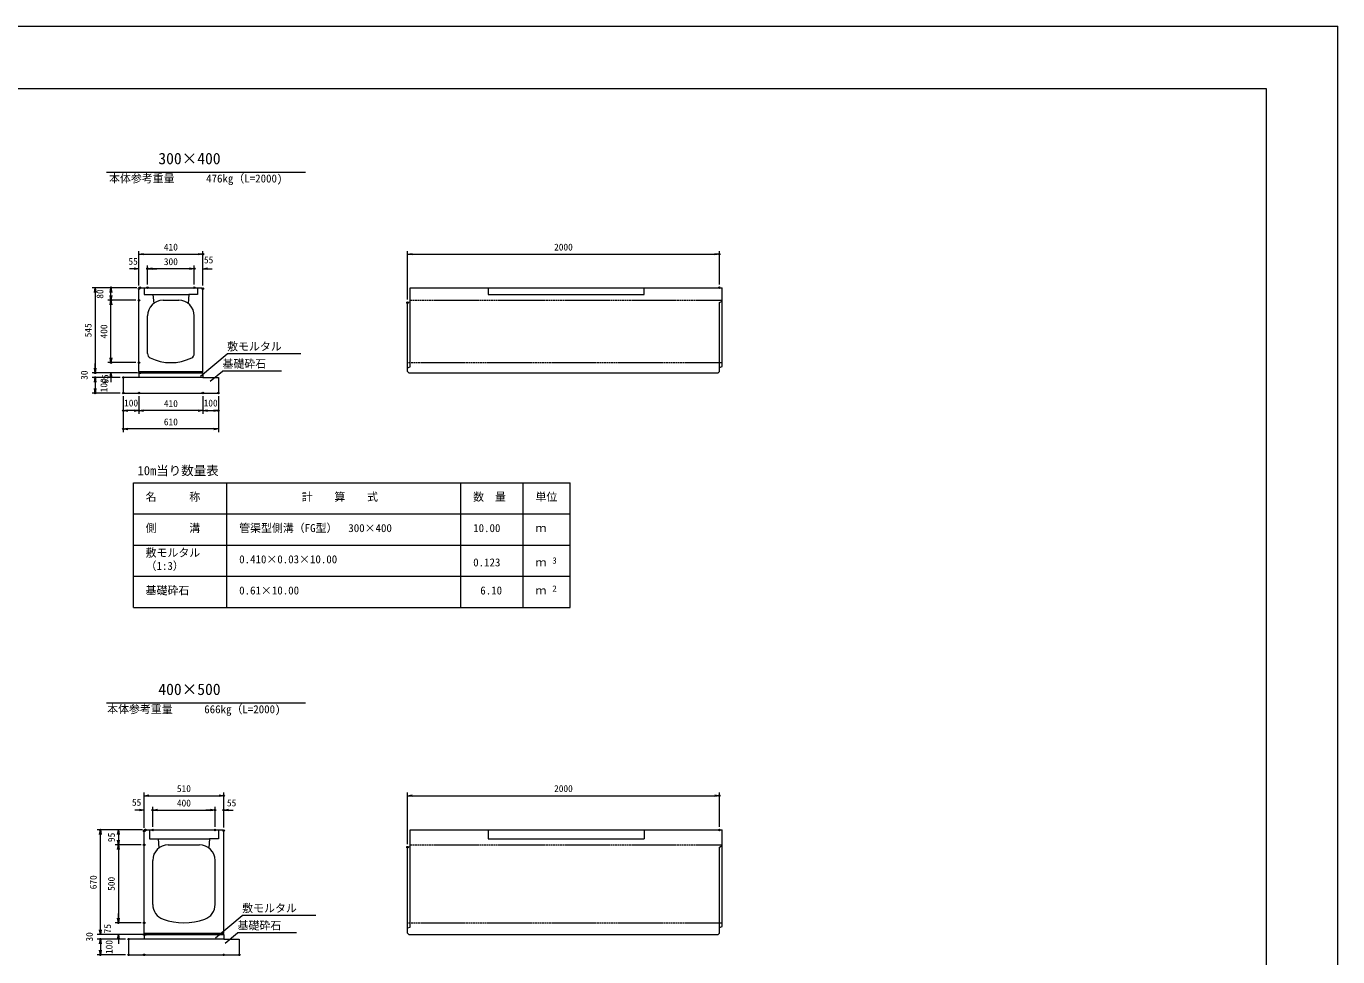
# Model space of a CAD drawing. Units: millimetres, scale not verified. Extents: x 0 to 84100, y 0 to 59400.
# Drawn here: x 42050 to 84100, y 29582 to 59400 of the extents above; entities that cross this region are included whole.
import ezdxf
from ezdxf.enums import TextEntityAlignment as Align

# ---------------------------------------------------------------- set-up
doc = ezdxf.new("R2010")
doc.units = ezdxf.units.MM
doc.header["$LTSCALE"] = 100
doc.header["$PDMODE"] = 32
doc.header["$PDSIZE"] = 50
doc.linetypes.add('USER1', pattern=[0.375, 0.25, -0.125])
for name, color, linetype, lineweight in [('D-MTR-FRAM（材料表図枠）', 2, 'Continuous', 18), ('D-STR-DIM（寸法）', 7, 'Continuous', 18), ('D-STR-HTXT（旗揚げ）', 7, 'Continuous', 18), ('D-STR-STRn（構造物）', 7, 'Continuous', 18), ('D-STR（構造物外形線）', 1, 'Continuous', 18), ('D-TTL(外枠）', 2, 'Continuous', 18), ('DEFPOINTS_2', 8, 'Continuous', 18)]:
    doc.layers.add(name, color=color, linetype=linetype, lineweight=lineweight)
for name, color, linetype in [('D-MTR-TXT(文字列）', 7, 'Continuous'), ('D-MTR（材料表タイトル）', 7, 'Continuous'), ('D-STR-TXT（文字）', 7, 'Continuous'), ('D-TTL-TXT（文字）', 7, 'Continuous')]:
    doc.layers.add(name, color=color, linetype=linetype)
doc.styles.add('ＭＳ ゴシック', font='')
doc.styles.get('ＭＳ ゴシック').set_extended_font_data('MS Gothic')

# ---------------------------------------------------------------- blocks, each defined once
blk = doc.blocks.new('-000-_OPEN')
at = {"color": 7, "linetype": 'Continuous', "lineweight": 18}
for p, q in [((-1, 0.1667), (0, 0)), ((0, 0), (-1, -0.1667)), ((0, 0), (-1, 0))]:
    blk.add_line(p, q, dxfattribs=at)

msp = doc.modelspace()

# ---------------------------------------------------------------- linework, layer by layer
at = {"layer": 'D-MTR-FRAM（材料表図枠）'}
for p, q in [((45485.6, 44773.7), (59485.6, 44773.7)), ((45485.6, 40773.7), (45485.6, 44773.7)), ((48485.6, 40773.7), (48485.6, 44773.7)), ((55985.6, 40773.7), (55985.6, 44773.7)), ((57985.6, 41573.7), (57985.6, 44773.7)), ((57985.6, 40773.7), (57985.6, 44773.7)), ((59485.6, 40773.7), (59485.6, 44773.7)), ((45485.6, 43773.7), (59485.6, 43773.7)), ((45485.6, 42773.7), (59485.6, 42773.7)), ((45485.6, 41773.7), (59485.6, 41773.7)), ((45485.6, 40773.7), (59485.6, 40773.7))]:
    msp.add_line(p, q, dxfattribs=at)
at = {"layer": 'D-STR-DIM（寸法）'}
for p, q in [((45662.7, 51089.7), (45662.7, 52197.5)), ((47712.7, 51089.7), (47712.7, 52197.5)), ((54274.8, 50644.7), (54274.8, 52197.5)), ((64274.8, 51119.7), (64274.8, 52197.5)), ((45662.7, 51089.7), (45662.7, 51730)), ((45812.7, 52097.5), (47562.7, 52097.5)), ((45937.7, 51119.7), (45937.7, 51730)), ((45937.7, 51119.7), (45937.7, 51730)), ((47437.7, 51119.7), (47437.7, 51730)), ((47437.7, 51119.7), (47437.7, 51730)), ((47712.7, 51089.7), (47712.7, 51730)), ((54424.8, 52097.5), (64124.8, 52097.5)), ((45512.7, 51630), (45362.7, 51630)), ((46087.7, 51630), (46237.7, 51630)), ((47287.7, 51630), (46087.7, 51630)), ((47287.7, 51630), (47137.7, 51630)), ((47862.7, 51630), (48012.7, 51630)), ((45592.7, 51019.7), (44159, 51019.7)), ((45592.7, 51019.7), (44665, 51019.7)), ((44259, 50869.7), (44259, 48444.7)), ((45562.7, 50619.7), (44665, 50619.7)), ((45562.7, 50619.7), (44665, 50619.7)), ((44765, 50769.7), (44765, 50869.7)), ((44765, 48769.7), (44765, 50469.7)), ((44765, 48769.7), (44765, 48919.7)), ((44259, 48444.7), (44259, 48594.7)), ((45562.7, 48619.7), (44665, 48619.7)), ((45562.7, 48619.7), (44665, 48619.7)), ((45562.7, 48294.7), (44159, 48294.7)), ((45607.7, 48294.7), (44159, 48294.7)), ((45062.7, 48144.7), (44159, 48144.7)), ((45062.7, 48144.7), (44159, 48144.7)), ((44259, 47994.7), (44259, 47844.7)), ((44259, 47994.7), (44259, 47794.7)), ((45607.7, 48294.7), (44665, 48294.7)), ((44765, 48144.7), (44765, 47994.7)), ((45062.7, 47644.7), (44159, 47644.7)), ((45162.7, 47544.7), (45162.7, 46983.5)), ((45162.7, 47544.7), (45162.7, 46396.9)), ((45662.7, 47544.7), (45662.7, 46983.5)), ((45662.7, 47544.7), (45662.7, 46983.5)), ((47712.7, 47544.7), (47712.7, 46983.5)), ((47712.7, 47544.7), (47712.7, 46983.5)), ((48212.7, 47546.3), (48212.7, 46396.9)), ((48212.7, 47544.7), (48212.7, 46983.5)), ((45512.7, 47083.5), (45312.7, 47083.5)), ((47562.7, 47083.5), (45812.7, 47083.5)), ((47862.7, 47083.5), (48062.7, 47083.5)), ((48062.7, 46496.9), (45312.7, 46496.9)), ((45830.9, 33714.7), (45830.9, 34844.2)), ((45980.9, 34744.2), (48230.9, 34744.2)), ((48380.9, 33722.7), (48380.9, 34844.2)), ((54274.8, 33194.7), (54274.8, 34844.2)), ((54424.8, 34744.2), (64124.8, 34744.2)), ((64274.8, 33744.7), (64274.8, 34844.2)), ((45680.9, 34281.7), (45530.9, 34281.7)), ((45830.9, 33714.7), (45830.9, 34381.7)), ((46105.9, 33744.7), (46105.9, 34381.7)), ((46105.9, 33744.7), (46105.9, 34381.7)), ((46255.9, 34281.7), (46405.9, 34281.7)), ((46255.9, 34281.7), (47955.9, 34281.7)), ((47955.9, 34281.7), (47805.9, 34281.7)), ((48105.9, 33744.7), (48105.9, 34381.7)), ((48105.9, 33744.7), (48105.9, 34381.7)), ((48380.9, 33722.7), (48380.9, 34381.7)), ((48530.9, 34281.7), (48680.9, 34281.7)), ((45775.9, 33644.7), (44327.2, 33644.7)), ((45760.9, 33644.7), (44906.1, 33644.7)), ((44427.2, 30444.7), (44427.2, 33494.7)), ((45006.1, 33494.7), (45006.1, 33319.7)), ((45730.9, 33169.7), (44906.1, 33169.7)), ((45730.9, 33169.7), (44906.1, 33169.7)), ((45006.1, 33019.7), (45006.1, 30819.7)), ((45006.1, 30819.7), (45006.1, 30969.7)), ((45730.9, 30294.7), (44327.2, 30294.7)), ((45775.9, 30294.7), (44327.2, 30294.7)), ((44427.2, 30444.7), (44427.2, 30594.7)), ((45730.9, 30669.7), (44906.1, 30669.7)), ((45730.9, 30669.7), (44906.1, 30669.7)), ((45775.9, 30294.7), (44906.1, 30294.7)), ((45230.9, 30144.7), (44327.2, 30144.7)), ((45230.9, 30144.7), (44327.2, 30144.7)), ((44427.2, 29994.7), (44427.2, 29844.7)), ((44427.2, 29994.7), (44427.2, 29794.7)), ((45006.1, 30144.7), (45006.1, 29994.7)), ((45230.9, 29644.7), (44327.2, 29644.7))]:
    msp.add_line(p, q, dxfattribs=at)
for p in [(47712.7, 52097.5), (64274.8, 52097.5), (45937.7, 51630), (45937.7, 51630), (47437.7, 51630), (44765, 51019.7), (45662.7, 50989.7), (45662.7, 50989.7), (45692.7, 51019.7), (45692.7, 51019.7), (45937.7, 51019.7), (45937.7, 51019.7), (47437.7, 51019.7), (47437.7, 51019.7), (47712.7, 50989.7), (47712.7, 50989.7), (64274.8, 51019.7), (44765, 50619.7), (45662.7, 50619.7), (45662.7, 50619.7), (54274.8, 50544.7), (44765, 48619.7), (45662.7, 48619.7), (45662.7, 48619.7), (44259, 48294.7), (44259, 48144.7), (45162.7, 48144.7), (45162.7, 48144.7), (45662.7, 48294.7), (45707.7, 48294.7), (45707.7, 48294.7), (44259, 47644.7), (45162.7, 47644.7), (45162.7, 47644.7), (45162.7, 47644.7), (45662.7, 47644.7), (45662.7, 47644.7), (47712.7, 47644.7), (47712.7, 47644.7), (48212.7, 47646.3), (48212.7, 47644.7), (45162.7, 47083.5), (45662.7, 47083.5), (48212.7, 47083.5), (45162.7, 46496.9), (48380.9, 34744.2), (64274.8, 34744.2), (46105.9, 34281.7), (48105.9, 34281.7), (48380.9, 34281.7), (44427.2, 33644.7), (45860.9, 33644.7), (45875.9, 33644.7), (46105.9, 33644.7), (46105.9, 33644.7), (48105.9, 33644.7), (48105.9, 33644.7), (48380.9, 33622.7), (48380.9, 33622.7), (64274.8, 33644.7), (45830.9, 33614.7), (45830.9, 33614.7), (45006.1, 33169.7), (45830.9, 33169.7), (45830.9, 33169.7), (54274.8, 33094.7), (45006.1, 30669.7), (45006.1, 30669.7), (45830.9, 30669.7), (45830.9, 30669.7), (45830.9, 30294.7), (45875.9, 30294.7), (45875.9, 30294.7), (44427.2, 30144.7), (45330.9, 30144.7), (45330.9, 30144.7), (44427.2, 29644.7), (45330.9, 29644.7), (45330.9, 29644.7), (45330.9, 29644.7), (45830.9, 29644.7), (45830.9, 29644.7), (48380.9, 29644.7), (48380.9, 29644.7), (48880.9, 29644.7), (48880.9, 29644.7)]:
    msp.add_point(p, dxfattribs=at)
at = {"layer": 'D-STR-HTXT（旗揚げ）'}
for p, q in [((44623.5, 54723), (51001.8, 54723)), ((47639.9, 48190.8), (48492.5, 48907.1)), ((50852.3, 48907.1), (48492.5, 48907.1)), ((47949.5, 48022.2), (48342.7, 48351.9)), ((50229.1, 48351.9), (48342.7, 48351.9)), ((44623.5, 37715.4), (51001.8, 37715.4)), ((44623.5, 37715.4), (51001.8, 37715.4)), ((48123.3, 30190.8), (48975.8, 30907.1)), ((51335.7, 30907.1), (48975.8, 30907.1)), ((48432.8, 30022.2), (48826.1, 30351.9)), ((50712.4, 30351.9), (48826.1, 30351.9))]:
    msp.add_line(p, q, dxfattribs=at)
at = {"layer": 'D-STR-STRn（構造物）'}
for p, q in [((45662.7, 48144.7), (45162.7, 48144.7)), ((45162.7, 48144.7), (45162.7, 47644.7)), ((45662.7, 48294.7), (45662.7, 48144.7)), ((47712.7, 48144.7), (45662.7, 48144.7)), ((47712.7, 48294.7), (47712.7, 48144.7)), ((47712.7, 48144.7), (48212.7, 48144.7)), ((48212.7, 48144.7), (48212.7, 47644.7)), ((45162.7, 47644.7), (48212.7, 47644.7)), ((45830.9, 30294.7), (45830.9, 30144.7)), ((48380.9, 30294.7), (48380.9, 30144.7)), ((45830.9, 30144.7), (45330.9, 30144.7)), ((45330.9, 30144.7), (45330.9, 29644.7)), ((48380.9, 30144.7), (45830.9, 30144.7)), ((48380.9, 30144.7), (48880.9, 30144.7)), ((48880.9, 30144.7), (48880.9, 29644.7)), ((45330.9, 29644.7), (48880.9, 29644.7))]:
    msp.add_line(p, q, dxfattribs=at)
at = {"layer": 'D-STR（構造物外形線）'}
for p, q in [((45662.7, 50989.7), (45692.7, 51019.7)), ((45662.7, 48339.7), (45662.7, 50989.7)), ((45692.7, 51019.7), (47682.7, 51019.7)), ((45832.7, 51019.7), (45832.7, 50799.7)), ((47542.7, 51019.7), (47542.7, 50799.7)), ((47682.7, 51019.7), (47712.7, 50989.7)), ((47712.7, 48339.7), (47712.7, 50989.7)), ((54364.8, 51019.7), (64364.8, 51019.7)), ((54364.8, 48484.7), (54364.8, 51019.7)), ((56864.8, 51019.7), (56864.8, 50799.7)), ((61864.8, 50799.7), (61864.8, 51019.7)), ((64364.8, 48499.7), (64364.8, 51019.7)), ((45832.7, 50799.7), (46112.7, 50799.7)), ((46112.7, 50799.7), (46137.7, 50519.7)), ((46112.7, 50799.7), (47262.7, 50799.7)), ((46437.7, 50619.7), (46937.7, 50619.7)), ((47262.7, 50799.7), (47237.7, 50519.7)), ((47542.7, 50799.7), (47262.7, 50799.7)), ((54274.8, 50544.7), (54364.8, 50569.7)), ((54274.8, 48339.7), (54274.8, 50544.7)), ((56864.8, 50799.7), (61864.8, 50799.7)), ((64274.8, 50544.7), (64364.8, 50594.7)), ((64274.8, 48339.7), (64274.8, 50544.7)), ((45937.7, 48910.3), (45937.7, 50119.7)), ((47437.7, 48910.3), (47437.7, 50119.7)), ((54274.8, 48454.7), (54364.8, 48484.7)), ((64274.8, 48469.7), (64364.8, 48499.7)), ((45662.7, 48339.7), (47712.7, 48339.7)), ((45662.7, 48339.7), (45707.7, 48294.7)), ((45662.7, 48294.7), (47712.7, 48294.7)), ((47667.7, 48294.7), (47712.7, 48339.7)), ((54274.8, 48339.7), (54319.8, 48294.7)), ((54319.8, 48294.7), (64229.8, 48294.7)), ((64229.8, 48294.7), (64274.8, 48339.7)), ((45830.9, 33614.7), (45860.9, 33644.7)), ((45860.9, 33644.7), (48350.9, 33644.7)), ((46000.9, 33644.7), (46000.9, 33364.7)), ((48210.9, 33644.7), (48210.9, 33364.7)), ((48350.9, 33644.7), (48380.9, 33614.7)), ((54364.8, 33644.7), (64364.8, 33644.7)), ((54364.8, 30534.7), (54364.8, 33644.7)), ((56864.8, 33644.7), (56864.8, 33364.7)), ((61864.8, 33644.7), (61864.8, 33364.7)), ((64364.8, 30549.7), (64364.8, 33644.7)), ((45830.9, 30339.7), (45830.9, 33614.7)), ((46000.9, 33364.7), (46280.9, 33364.7)), ((46280.9, 33364.7), (46305.9, 33069.7)), ((46280.9, 33364.7), (47930.9, 33364.7)), ((47930.9, 33364.7), (47905.9, 33069.7)), ((48210.9, 33364.7), (47930.9, 33364.7)), ((48380.9, 30339.7), (48380.9, 33614.7)), ((56864.8, 33364.7), (61864.8, 33364.7)), ((46605.9, 33169.7), (47605.9, 33169.7)), ((54274.8, 33094.7), (54364.8, 33119.7)), ((54274.8, 30339.7), (54274.8, 33094.7)), ((64274.8, 33094.7), (64364.8, 33144.7)), ((64274.8, 30339.7), (64274.8, 33094.7)), ((46105.9, 31255.5), (46105.9, 32669.7)), ((48105.9, 31255.5), (48105.9, 32669.7)), ((45830.9, 30339.7), (48380.9, 30339.7)), ((45830.9, 30339.7), (45875.9, 30294.7)), ((45830.9, 30294.7), (48380.9, 30294.7)), ((48335.9, 30294.7), (48380.9, 30339.7)), ((54274.8, 30504.7), (54364.8, 30534.7)), ((54274.8, 30339.7), (54319.8, 30294.7)), ((54319.8, 30294.7), (64229.8, 30294.7)), ((64229.8, 30294.7), (64274.8, 30339.7)), ((64274.8, 30519.7), (64364.8, 30549.7))]:
    msp.add_line(p, q, dxfattribs=at)
at = {"layer": 'D-STR（構造物外形線）', "linetype": 'USER1'}
for p, q in [((54364.8, 50619.7), (64364.8, 50619.7)), ((54274.8, 48619.7), (64364.8, 48619.7)), ((54364.8, 33169.7), (64364.8, 33169.7)), ((54274.8, 30669.7), (64364.8, 30669.7))]:
    msp.add_line(p, q, dxfattribs=at)
at = {"layer": 'D-STR（構造物外形線）'}
for centre, radius, start, end in [((46437.7, 50119.7), 500, 90, 180), ((46937.7, 50119.7), 500, 0, 90), ((46087.7, 48910.3), 150, 180, 243.61261), ((47287.7, 48910.3), 150, 296.38739, 0), ((46687.7, 50119.7), 1500, 243.61226, 296.38774), ((46605.9, 32669.7), 500, 90, 180), ((47605.9, 32669.7), 500, 0, 90), ((46605.9, 31255.5), 500, 180, 250.52898), ((47605.9, 31255.5), 500, 289.47102, 0), ((47105.9, 32669.7), 2000, 250.52884, 289.47116)]:
    msp.add_arc(centre, radius, start, end, dxfattribs=at)
at = {"layer": 'D-TTL(外枠）'}
for p, q in [((2300, 57400), (81800, 57400)), ((81800, 57400), (81800, 2000))]:
    msp.add_line(p, q, dxfattribs=at)
at = {"layer": 'DEFPOINTS_2'}
for p in [(0, 59400), (84100, 0)]:
    msp.add_line(p, (84100, 59400), dxfattribs=at)

# ---------------------------------------------------------------- block references
at = {"layer": 'D-STR-DIM（寸法）', "xscale": 150, "yscale": 150}
for p, rotation in [((45662.7, 52097.5), 180), ((54274.8, 52097.5), 180), ((45937.7, 51630), 180), ((45937.7, 51630), 180), ((47712.7, 51630), 180), ((44259, 51019.7), 90), ((44765, 51019.7), 90), ((44765, 50619.7), 270), ((44765, 50619.7), 90), ((44259, 48294.7), 270), ((44259, 48294.7), 270), ((44765, 48619.7), 270), ((44765, 48619.7), 270), ((44259, 48144.7), 90), ((44259, 48144.7), 90), ((44765, 48294.7), 90), ((44259, 47644.7), 270), ((45162.7, 47083.5), 180), ((45662.7, 47083.5), 180), ((47712.7, 47083.5), 180), ((45162.7, 46496.9), 180), ((45830.9, 34744.2), 180), ((54274.8, 34744.2), 180), ((46105.9, 34281.7), 180), ((46105.9, 34281.7), 180), ((48380.9, 34281.7), 180), ((44427.2, 33644.7), 90), ((45006.1, 33644.7), 90), ((45006.1, 33169.7), 270), ((45006.1, 33169.7), 90), ((45006.1, 30669.7), 270), ((45006.1, 30669.7), 270), ((44427.2, 30294.7), 270), ((44427.2, 30294.7), 270), ((45006.1, 30294.7), 90), ((44427.2, 30144.7), 90), ((44427.2, 30144.7), 90), ((44427.2, 29644.7), 270)]:
    msp.add_blockref('-000-_OPEN', p, dxfattribs=dict(at, rotation=rotation))
for p in [(47712.7, 52097.5), (64274.8, 52097.5), (45662.7, 51630), (47437.7, 51630), (47437.7, 51630), (45662.7, 47083.5), (47712.7, 47083.5), (48212.7, 47083.5), (48212.7, 46496.9), (48380.9, 34744.2), (64274.8, 34744.2), (45830.9, 34281.7), (48105.9, 34281.7), (48105.9, 34281.7)]:
    msp.add_blockref('-000-_OPEN', p, dxfattribs=at)

# ---------------------------------------------------------------- texts
at = {"layer": 'D-MTR-TXT(文字列）', "style": 'ＭＳ ゴシック'}
for s, height, p in [('本体参考重量', 256.6, (44706.5, 54316.3)), ('476kg（L=2000)', 256.6, (47818.5, 54316.3)), ('名\u3000\u3000\u3000称', 256.6, (45877.8, 44114)), ('計\u3000\u3000算\u3000\u3000式', 256.6, (50878.6, 44114)), ('数\u3000量', 256.6, (56377.8, 44114)), ('単位', 256.6, (58377.8, 44114)), ('側\u3000\u3000\u3000溝', 256.6, (45877.8, 43114)), ('管渠型側溝（FG型）\u3000300×400', 256.6, (48877.8, 43114)), ('10.00', 256.6, (56380.5, 43114)), ('ｍ', 256.6, (58377.8, 43114)), ('敷モルタル', 256.6, (45877.8, 42324.1)), ('（1:3）', 256.6, (45877.8, 41901.8)), ('0.410×0.03×10.00', 256.6, (48877.8, 42114)), ('0.123', 256.6, (56380.5, 42014)), ('ｍ', 256.6, (58377.8, 42014)), ('3', 205.3, (58918, 42114.5)), ('基礎砕石', 256.6, (45877.8, 41114)), ('0.61×10.00', 256.6, (48877.8, 41114)), ('6.10', 256.6, (56607.9, 41114)), ('ｍ', 256.6, (58377.8, 41114)), ('2', 205.3, (58918, 41214.5)), ('本体参考重量', 256.6, (44645.6, 37308.7)), ('666kg（L=2000)', 256.6, (47757.6, 37308.7))]:
    msp.add_text(s, height=height, dxfattribs=at).set_placement(p, align=Align.BOTTOM_LEFT)
at = {"layer": 'D-MTR（材料表タイトル）', "style": 'ＭＳ ゴシック'}
msp.add_text('10m当り数量表', height=293.3, dxfattribs=at).set_placement((45619.8, 44926.2), align=Align.BOTTOM_LEFT)
at = {"layer": 'D-STR-DIM（寸法）', "style": 'ＭＳ ゴシック'}
for s, p in [('410', (46462.7, 52147.5)), ('2000', (58974.8, 52147.5)), ('55', (45327.5, 51690)), ('300', (46462.7, 51680)), ('55', (47747.9, 51735.9)), ('100', (45187.7, 47149.9)), ('410', (46462.7, 47133.5)), ('100', (47737.7, 47149.9)), ('610', (46462.7, 46546.9)), ('510', (46880.9, 34794.2)), ('2000', (58974.8, 34794.2)), ('55', (45438.8, 34355.5)), ('400', (46880.9, 34331.7)), ('55', (48485.4, 34334.8))]:
    msp.add_text(s, height=219.9, dxfattribs=at).set_placement(p, align=Align.BOTTOM_LEFT)
for s, p in [('80', (44590, 50669.7)), ('545', (44209, 49432.2)), ('400', (44715, 49394.7)), ('30', (44084, 48069.7)), ('100', (44713.9, 47669.7)), ('65', (44754.5, 47944.2)), ('95', (44956.1, 33257.2)), ('670', (44377.2, 31744.7)), ('500', (44956.1, 31694.7)), ('30', (44252.2, 30069.7)), ('75', (44831.1, 30332.2)), ('100', (44882.1, 29669.7))]:
    msp.add_text(s, height=219.9, rotation=90, dxfattribs=at).set_placement(p, align=Align.BOTTOM_LEFT)
at = {"layer": 'D-STR-TXT（文字）', "style": 'ＭＳ ゴシック'}
for s, p in [('敷モルタル', (48492.5, 48932.1)), ('基礎砕石', (48342.7, 48376.9)), ('敷モルタル', (48975.8, 30932.1)), ('基礎砕石', (48826.1, 30376.9))]:
    msp.add_text(s, height=256.6, dxfattribs=at).set_placement(p, align=Align.BOTTOM_LEFT)
at = {"layer": 'D-TTL-TXT（文字）', "style": 'ＭＳ ゴシック'}
for s, p in [('300×400', (46286.1, 54867.8)), ('400×500', (46286.1, 37860.3))]:
    msp.add_text(s, height=366.6, dxfattribs=at).set_placement(p, align=Align.BOTTOM_LEFT)

doc.saveas('drawing.dxf')
